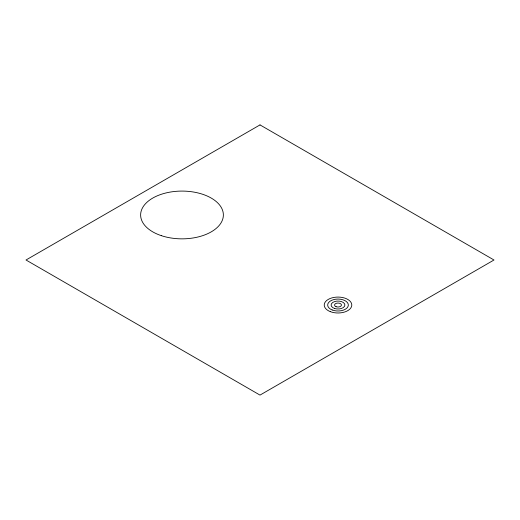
<?xml version="1.0" encoding="UTF-8"?>
<svg xmlns="http://www.w3.org/2000/svg" width="520" height="520" viewBox="0 0 520 520"><rect width="100%" height="100%" fill="white"/><g stroke="black" fill="none" stroke-linecap="round" stroke-linejoin="round"><path stroke-width="0.78" d="M260 124.904L26 260L260 395.096L494 260L260 124.904M161.317 235.651A41.366 23.881 0 0 0 223.366 214.968A41.366 23.881 0 0 0 161.317 194.285A41.366 23.881 0 0 0 161.317 235.651M336.07 306.683A3.445 1.989 0 0 0 341.438 305.175A3.445 1.989 0 0 0 336.492 303.245A3.445 1.989 0 0 0 336.07 306.683M334.555 308.477A6.896 3.978 0 0 0 344.897 305.032A6.896 3.978 0 0 0 334.555 301.587A6.896 3.978 0 0 0 334.555 308.477M332.202 309.978A10.341 5.973 0 0 0 348.316 305.461A10.341 5.973 0 0 0 333.482 299.663A10.341 5.973 0 0 0 332.202 309.978M330.272 311.623A13.787 7.963 0 0 0 351.754 305.604A13.787 7.963 0 0 0 331.975 297.875A13.787 7.963 0 0 0 330.272 311.623"/></g></svg>
